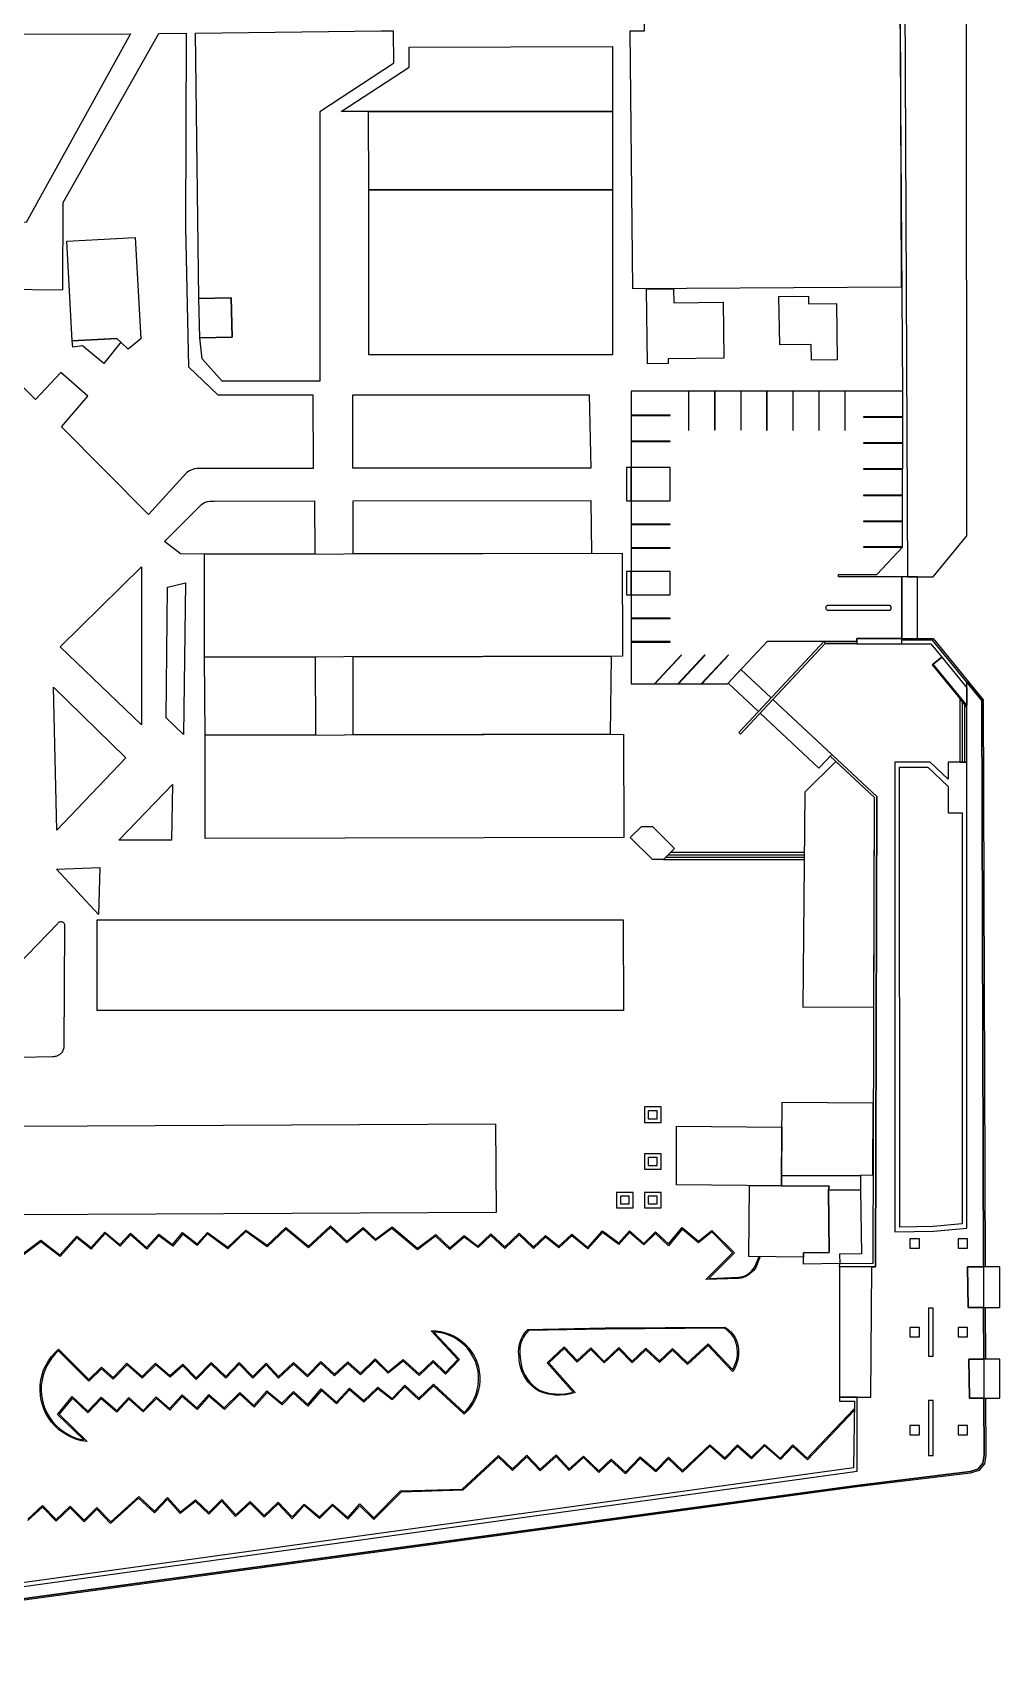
# Model space of a CAD drawing. Header units: centimetres. Extents: x 1797 to 35712, y 12309 to 53018.
# Drawn here: x 23342 to 35712, y 14093 to 34763 of the extents above; entities that cross this region are included whole.
import ezdxf

# ---------------------------------------------------------------- set-up
doc = ezdxf.new("R2010")
doc.units = ezdxf.units.CM
doc.header["$MEASUREMENT"] = 0
for name, color, linetype in [('Classrooms', 1, 'Continuous'), ('Entrance', 2, 'Continuous'), ('Furniture', 2, 'Continuous'), ('Labs', 1, 'Continuous'), ('Offices', 1, 'Continuous'), ('Stairs', 2, 'Continuous'), ('Walls', 6, 'Continuous')]:
    doc.layers.add(name, color=color, linetype=linetype)

msp = doc.modelspace()

# ---------------------------------------------------------------- linework, layer by layer
at = {"layer": 'Classrooms'}
msp.add_lwpolyline([(30888, 26790), (25545, 26778), (25543, 28094), (30885, 28105)], close=True, dxfattribs=at)
at = {"layer": 'Entrance'}
for points in [[(34462, 27014), (34662, 27014), (34662, 27804), (34462, 27804)], [(35506, 18467), (35712, 18467), (35712, 18987), (35506, 18987)], [(35511, 17307), (35712, 17307), (35712, 17807), (35511, 17807)]]:
    msp.add_lwpolyline(points, close=True, dxfattribs=at)
msp.add_lwpolyline([(33564, 25534), (32812, 26238), (32648, 26062), (33400, 25359), (33564, 25534)], dxfattribs=at)
at = {"layer": 'Furniture'}
for points in [[(30760, 33751), (27642, 33750), (27292, 33750), (28161, 34318), (28161, 34575), (30760, 34582)], [(31734, 29679), (31739, 29679), (31739, 30179), (31734, 30179)], [(32067, 29682), (32072, 29682), (32072, 30179), (32067, 30179)], [(32400, 29682), (32405, 29682), (32405, 30179), (32400, 30179)], [(32732, 29679), (32737, 29679), (32737, 30179), (32732, 30179)], [(33066, 29679), (33071, 29679), (33071, 30179), (33066, 30179)], [(33399, 29679), (33404, 29679), (33404, 30179), (33399, 30179)], [(33733, 29679), (33738, 29679), (33738, 30179), (33733, 30179)], [(30484, 29193), (29200, 29192), (27442, 29191), (27441, 30130), (28685, 30131), (30464, 30132)], [(31000, 29864), (31500, 29864), (31500, 29869), (31000, 29869)], [(33972, 29844), (34466, 29844), (34466, 29849), (33972, 29849)], [(31000, 29532), (31500, 29532), (31500, 29537), (31000, 29537)], [(33972, 29511), (34465, 29511), (34465, 29516), (33972, 29516)], [(33971, 29179), (34465, 29179), (34465, 29184), (33971, 29184)], [(26953, 28097), (25543, 28094), (25237, 28099), (25033, 28256), (25503, 28725), (25524, 28740), (25545, 28753), (25570, 28764), (25581, 28768), (25606, 28772), (25629, 28772), (25657, 28772), (25667, 28772), (26950, 28774)], [(30494, 28104), (27444, 28098), (27443, 28774), (30484, 28779)], [(33971, 28845), (34464, 28845), (34464, 28850), (33971, 28850)], [(31000, 28471), (31500, 28471), (31500, 28476), (31000, 28476)], [(33971, 28512), (34464, 28512), (34464, 28517), (33971, 28517)], [(31000, 28171), (31500, 28171), (31500, 28176), (31000, 28176)], [(33970, 28182), (34463, 28182), (34463, 28187), (33970, 28187)], [(24736, 25914), (23699, 26910), (24740, 27932)], [(25276, 25789), (25054, 26003), (25071, 27671), (25302, 27728)], [(31000, 27271), (31500, 27271), (31500, 27276), (31000, 27276)], [(31000, 26971), (31500, 26971), (31500, 26976), (31000, 26976)], [(26963, 25786), (25551, 25782), (25545, 26778), (26959, 26781)], [(30730, 25794), (27445, 25787), (27444, 26782), (30743, 26790)], [(23657, 24566), (23612, 26396), (24536, 25491)], [(35052, 25124), (35052, 24787), (35232, 24787), (35232, 19537), (34862, 19500), (34436, 19495), (34431, 25372), (34792, 25372)], [(25121, 24439), (24448, 24440), (25136, 25151)], [(31554, 24332), (31413, 24191), (31271, 24191), (30988, 24474), (31130, 24615), (31271, 24615)], [(24189, 23490), (23653, 24070), (24205, 24089)], [(31168, 20829), (31382, 20829), (31382, 21029), (31168, 21029)], [(31218, 20879), (31332, 20879), (31332, 20979), (31218, 20979)], [(31168, 20233), (31382, 20233), (31382, 20432), (31168, 20432)], [(31218, 20283), (31332, 20283), (31332, 20382), (31218, 20382)], [(30812, 19739), (31026, 19739), (31026, 19938), (30812, 19938)], [(30862, 19789), (30976, 19789), (30976, 19888), (30862, 19888)], [(31168, 19739), (31382, 19739), (31382, 19938), (31168, 19938)], [(31218, 19789), (31332, 19789), (31332, 19888), (31218, 19888)], [(34565, 19223), (34685, 19223), (34685, 19343), (34565, 19343)], [(35180, 19223), (35300, 19223), (35300, 19343), (35180, 19343)], [(34800, 17845), (34860, 17845), (34860, 18456), (34800, 18456)], [(30285, 17378), (30223, 17361), (30158, 17349), (30093, 17345), (30028, 17346), (30006, 17349), (29943, 17358), (29880, 17375), (29819, 17397), (29807, 17404), (29766, 17433), (29728, 17465), (29693, 17502), (29661, 17541), (29635, 17584), (29628, 17597), (29606, 17641), (29589, 17690), (29576, 17738), (29569, 17789), (29567, 17838), (29563, 17863), (29560, 17902), (29562, 17939), (29567, 17978), (29575, 18015), (29589, 18050), (29593, 18061), (29610, 18096), (29631, 18129), (29654, 18158), (29680, 18186), (30668, 18205), (32198, 18215), (32234, 18189), (32266, 18160), (32269, 18158), (32299, 18126), (32324, 18091), (32338, 18064), (32353, 18024), (32363, 17984), (32371, 17944), (32374, 17902), (32373, 17861), (32368, 17820), (32364, 17799), (32352, 17759), (32337, 17721), (32319, 17684), (32296, 17649), (31984, 17979), (31718, 17736), (31527, 17922), (31360, 17764), (31188, 17927), (31011, 17761), (30842, 17934), (30655, 17757), (30482, 17930), (30308, 17768), (30143, 17941), (29945, 17757)], [(29924, 17758), (30143, 17962), (30309, 17789), (30482, 17951), (30655, 17778), (30842, 17955), (31012, 17782), (31188, 17948), (31360, 17785), (31527, 17943), (31718, 17757), (31985, 18000), (32294, 17673), (32306, 17691), (32323, 17727), (32338, 17764), (32349, 17803), (32353, 17823), (32358, 17862), (32359, 17902), (32356, 17942), (32349, 17981), (32338, 18020), (32324, 18057), (32311, 18083), (32287, 18116), (32259, 18147), (32257, 18148), (32225, 18178), (32194, 18200), (30668, 18190), (29687, 18171), (29665, 18148), (29643, 18120), (29623, 18089), (29607, 18055), (29603, 18045), (29590, 18010), (29582, 17975), (29577, 17937), (29575, 17902), (29578, 17864), (29582, 17839), (29584, 17790), (29591, 17741), (29603, 17695), (29620, 17647), (29641, 17604), (29648, 17591), (29673, 17549), (29704, 17512), (29738, 17476), (29775, 17445), (29815, 17417), (29825, 17411), (29884, 17389), (29946, 17373), (30008, 17363), (30029, 17361), (30093, 17360), (30157, 17364), (30219, 17375), (30257, 17386)], [(34565, 18090), (34685, 18090), (34685, 18210), (34565, 18210)], [(35180, 18090), (35300, 18090), (35300, 18210), (35180, 18210)], [(26864, 17207), (26681, 17373), (26535, 17223), (26343, 17380), (26177, 17193), (25994, 17359), (25798, 17163), (25599, 17334), (25449, 17163), (25258, 17328), (25100, 17156), (24928, 17304), (24758, 17131), (24576, 17296), (24424, 17128), (24223, 17300), (24053, 17119), (23855, 17306), (23684, 17101), (24044, 16752), (24037, 16753), (23972, 16763), (23908, 16780), (23846, 16803), (23788, 16833), (23731, 16867), (23678, 16908), (23631, 16952), (23587, 17002), (23549, 17056), (23515, 17112), (23488, 17172), (23466, 17236), (23452, 17300), (23446, 17343), (23441, 17409), (23442, 17475), (23451, 17540), (23466, 17605), (23487, 17668), (23514, 17727), (23547, 17785), (23586, 17839), (23629, 17888), (23676, 17933), (24064, 17546), (24227, 17704), (24376, 17570), (24552, 17753), (24746, 17585), (24919, 17754), (25102, 17596), (25266, 17743), (25438, 17566), (25628, 17765), (25815, 17583), (25985, 17762), (26161, 17585), (26334, 17755), (26488, 17584), (26682, 17765), (26859, 17600), (27030, 17776), (27207, 17613), (27376, 17772), (27537, 17628), (27724, 17811), (27892, 17646), (28084, 17801), (28290, 17619), (28467, 17789), (28624, 17637), (28783, 17802), (28440, 18169), (28447, 18169), (28507, 18166), (28567, 18158), (28625, 18144), (28681, 18124), (28736, 18099), (28788, 18068), (28837, 18032), (28882, 17993), (28923, 17947), (28958, 17900), (28990, 17849), (29016, 17796), (29037, 17737), (29046, 17708), (29057, 17649), (29064, 17590), (29064, 17529), (29059, 17470), (29047, 17410), (29030, 17353), (29008, 17297), (28979, 17244), (28946, 17194), (28909, 17148), (28866, 17103), (28472, 17464), (28286, 17288), (28106, 17453), (27944, 17285), (27762, 17428), (27582, 17257), (27399, 17413), (27233, 17237), (27039, 17405)], [(26863, 17228), (27037, 17427), (27232, 17257), (27398, 17434), (27581, 17277), (27761, 17448), (27942, 17305), (28106, 17474), (28286, 17309), (28472, 17485), (28865, 17124), (28897, 17157), (28934, 17203), (28967, 17252), (28994, 17303), (29016, 17358), (29032, 17414), (29044, 17472), (29049, 17530), (29049, 17589), (29042, 17647), (29031, 17705), (29023, 17733), (29003, 17790), (28977, 17842), (28946, 17892), (28911, 17938), (28872, 17982), (28827, 18020), (28780, 18055), (28729, 18086), (28676, 18110), (28620, 18130), (28564, 18143), (28505, 18151), (28476, 18153), (28803, 17802), (28624, 17616), (28467, 17768), (28290, 17599), (28084, 17781), (27891, 17626), (27724, 17790), (27537, 17607), (27376, 17752), (27207, 17592), (27031, 17755), (26859, 17579), (26682, 17744), (26488, 17563), (26333, 17733), (26161, 17564), (25985, 17740), (25816, 17561), (25628, 17744), (25438, 17544), (25265, 17722), (25103, 17576), (24920, 17733), (24747, 17565), (24553, 17732), (24377, 17549), (24228, 17683), (24064, 17525), (23676, 17912), (23640, 17878), (23597, 17829), (23560, 17777), (23527, 17721), (23501, 17662), (23480, 17601), (23466, 17537), (23457, 17474), (23456, 17409), (23461, 17345), (23467, 17303), (23481, 17240), (23502, 17177), (23528, 17119), (23561, 17064), (23599, 17011), (23641, 16963), (23688, 16919), (23739, 16880), (23795, 16846), (23852, 16817), (23913, 16794), (23975, 16778), (23999, 16774), (23664, 17100), (23853, 17328), (24052, 17141), (24222, 17321), (24423, 17149), (24575, 17317), (24758, 17152), (24927, 17324), (25098, 17177), (25257, 17348), (25447, 17184), (25598, 17356), (25797, 17183), (25994, 17380), (26176, 17215), (26341, 17400), (26534, 17243), (26680, 17394)], [(34800, 16573), (34860, 16573), (34860, 17277), (34800, 17277)], [(34565, 16840), (34685, 16840), (34685, 16960), (34565, 16960)], [(35180, 16840), (35300, 16840), (35300, 16960), (35180, 16960)]]:
    msp.add_lwpolyline(points, close=True, dxfattribs=at)
for points in [[(33505, 27379), (34310, 27379), (34325, 27397), (34325, 27420), (34310, 27439), (33505, 27439), (33489, 27420), (33490, 27397), (33505, 27379)], [(31296, 26438), (31304, 26438), (31645, 26803), (31638, 26803), (31296, 26438)], [(31596, 26438), (31604, 26438), (31945, 26803), (31938, 26803), (31596, 26438)], [(31896, 26438), (31904, 26438), (32245, 26803), (32238, 26803), (31896, 26438)], [(35292, 19482), (35292, 25437), (35052, 25437), (35052, 25218), (34821, 25437), (34371, 25437), (34371, 19434), (34865, 19440), (35292, 19482)], [(22890, 22573), (23664, 23370), (23667, 23376), (23670, 23380), (23673, 23383), (23679, 23389), (23683, 23392), (23687, 23394), (23692, 23395), (23696, 23397), (23706, 23399), (23710, 23399), (23720, 23396), (23723, 23395), (23728, 23394), (23735, 23390), (23737, 23389), (23744, 23382), (23749, 23373), (23753, 23363), (23754, 23361), (23755, 23356), (23754, 23347), (23753, 23342), (23752, 23338), (23745, 21792), (23744, 21786), (23742, 21773), (23738, 21761), (23733, 21749), (23727, 21738), (23720, 21727), (23712, 21716), (23703, 21707), (23692, 21698), (23690, 21697), (23678, 21689), (23666, 21683), (23654, 21678), (23641, 21675), (23628, 21672), (23615, 21671), (23602, 21671), (22168, 21641)], [(23065, 19036), (23449, 19325), (23694, 19140), (23911, 19378), (24095, 19231), (24271, 19431), (24463, 19272), (24596, 19418), (24804, 19231), (24959, 19403), (25135, 19272), (25264, 19426), (25448, 19280), (25580, 19426), (25840, 19237), (26071, 19455), (26345, 19261), (26583, 19487), (26874, 19250), (27153, 19511), (27363, 19312), (27574, 19489), (27732, 19341), (27942, 19496), (28267, 19224), (28500, 19399), (28682, 19229), (28864, 19385), (29040, 19251), (29205, 19406), (29382, 19242), (29566, 19418), (29750, 19240), (29905, 19387), (30074, 19248), (30242, 19404), (30445, 19235), (30631, 19446), (30841, 19291), (30977, 19446), (31162, 19285), (31310, 19433), (31475, 19278), (31650, 19487), (31859, 19312), (32030, 19452), (32319, 19164), (31991, 18838), (32377, 18853), (32403, 18857), (32428, 18863), (32452, 18873), (32489, 18890), (32538, 18931), (32555, 18950), (32579, 18984), (32635, 19116), (32651, 19116)], [(32651, 19116), (32593, 18977), (32566, 18941), (32548, 18920), (32497, 18878), (32458, 18859), (32432, 18849), (32406, 18842), (32378, 18838), (31953, 18822), (32297, 19164), (32029, 19432), (31859, 19293), (31652, 19466), (31476, 19256), (31310, 19412), (31162, 19265), (30978, 19425), (30843, 19271), (30633, 19426), (30446, 19214), (30242, 19384), (30074, 19228), (29905, 19367), (29750, 19219), (29566, 19397), (29382, 19222), (29205, 19386), (29041, 19231), (28864, 19366), (28681, 19209), (28499, 19380), (28266, 19205), (27941, 19477), (27731, 19322), (27573, 19469), (27362, 19292), (27153, 19490), (26874, 19230), (26583, 19467), (26346, 19242), (26072, 19436), (25841, 19218), (25582, 19406), (25449, 19260), (25266, 19405), (25137, 19252), (24961, 19383), (24805, 19210), (24597, 19397), (24464, 19251), (24272, 19410), (24096, 19210), (23912, 19358), (23696, 19120), (23449, 19306), (23074, 19024)], [(23284, 15763), (23471, 15937), (23648, 15756), (23824, 15929), (24005, 15750), (24167, 15910), (24344, 15727), (24702, 16052), (24905, 15862), (25070, 16037), (25236, 15854), (25428, 16009), (25600, 15846), (25766, 16012), (25943, 15817), (26128, 15987), (26307, 15808), (26484, 15980), (26665, 15789), (26817, 15954), (27014, 15790), (27181, 15954), (27375, 15783), (27530, 15955), (27710, 15778), (28052, 16123), (28840, 16146), (29304, 16574), (29484, 16405), (29664, 16578), (29838, 16398), (30040, 16583), (30208, 16406), (30392, 16568), (30585, 16378), (30744, 16529), (30927, 16363), (31114, 16559), (31315, 16387), (31477, 16552), (31657, 16383), (32004, 16713), (32198, 16546), (32360, 16710), (32539, 16553), (32705, 16717), (32906, 16542), (33066, 16710), (33252, 16542), (33853, 17171), (33853, 17149), (33253, 16521), (33067, 16689), (32907, 16522), (32706, 16697), (32540, 16532), (32361, 16690), (32199, 16525), (32004, 16693), (31657, 16362), (31478, 16531), (31316, 16366), (31115, 16538), (30927, 16342), (30744, 16508), (30584, 16357), (30392, 16548), (30207, 16385), (30039, 16562), (29837, 16377), (29664, 16557), (29484, 16385), (29304, 16553), (28846, 16131), (28059, 16108), (27710, 15757), (27530, 15933), (27376, 15762), (27181, 15934), (27015, 15769), (26818, 15934), (26665, 15767), (26484, 15959), (26307, 15787), (26128, 15966), (25942, 15796), (25766, 15990), (25600, 15826), (25427, 15989), (25234, 15833), (25070, 16015), (24905, 15841), (24701, 16031), (24343, 15706), (24167, 15889), (24005, 15729), (23824, 15908), (23648, 15735), (23471, 15916), (23283, 15742)]]:
    msp.add_lwpolyline(points, dxfattribs=at)
at = {"layer": 'Labs'}
for points in [[(30762, 30643), (27645, 30642), (27643, 32749), (30761, 32751)], [(30906, 24474), (25553, 24462), (25551, 25782), (30903, 25795)], [(30900, 22262), (24171, 22263), (24171, 23419), (30899, 23419)], [(29273, 19682), (23181, 19650), (23175, 20782), (29266, 20814)]]:
    msp.add_lwpolyline(points, close=True, dxfattribs=at)
at = {"layer": 'Offices'}
for points in [[(24728, 30844), (24569, 30713), (24474, 30804), (24423, 30852), (23853, 30821), (23783, 32092), (24658, 32139)], [(32185, 30598), (31472, 30590), (31473, 30530), (31207, 30527), (31194, 31480), (31541, 31484), (31544, 31308), (32176, 31316)], [(25897, 30866), (25483, 30857), (25470, 31362), (25885, 31371)], [(33635, 30579), (33305, 30574), (33303, 30774), (32899, 30768), (32889, 31386), (33266, 31392), (33268, 31294), (33624, 31299)], [(24257, 30529), (23983, 30755), (23860, 30741), (23853, 30821), (24423, 30852), (24474, 30804)]]:
    msp.add_lwpolyline(points, close=True, dxfattribs=at)
at = {"layer": 'Stairs'}
for p, q in [((35232, 26213), (35232, 25437)), ((35262, 26176), (35262, 25437)), ((31443, 24221), (33214, 24221)), ((31473, 24251), (33215, 24251))]:
    msp.add_line(p, q, dxfattribs=at)
for points in [[(33334, 36248), (33338, 35124), (34439, 35116), (34450, 31505), (31022, 31487), (30988, 34783), (31172, 34783), (31183, 36267), (33225, 36248), (33334, 36248)], [(34532, 27804), (34862, 27804), (35292, 28329), (35286, 34869), (34908, 35152), (34499, 35176), (34532, 27804)], [(22950, 31479), (23732, 31470), (23735, 32590), (24958, 34746), (25308, 34751), (25301, 32272), (25340, 30487), (25712, 30129), (26928, 30130), (26934, 29190), (25592, 29189), (25552, 29189), (25515, 29189), (25485, 29189), (25451, 29189), (25417, 29184), (25383, 29173), (25353, 29157), (25318, 29136), (24826, 28602), (23713, 29723), (24050, 30112), (23706, 30417), (23382, 30070), (22944, 30513)], [(34473, 30179), (31000, 30179), (31000, 26438), (32233, 26438), (32743, 26984), (33887, 26984), (33887, 27016), (34462, 27016), (34462, 27804), (33652, 27804), (33652, 27834), (34140, 27834), (34470, 28182), (34473, 30179)], [(34140, 24995), (32812, 26238), (33482, 26954), (33887, 26954), (33887, 26949), (34832, 26949), (34971, 26779), (34850, 26680), (35202, 26249), (35202, 25437), (35052, 25437), (35052, 25218), (34821, 25437), (34371, 25437), (34371, 19434), (34868, 19440), (35292, 19482), (35292, 26457), (35482, 26225), (35506, 18987), (35301, 18985), (35308, 18467), (35506, 18467), (35511, 17807), (35317, 17807), (35324, 17307), (35511, 17307), (35514, 16578), (35498, 16476), (35432, 16400), (35333, 16371), (33885, 16193), (26224, 15153), (18564, 14114)], [(35292, 25437), (35292, 26139), (35202, 26249), (35202, 25437), (35292, 25437)], [(21314, 14636), (33890, 16375), (33890, 17321), (34064, 17321), (34075, 18987), (34124, 18987), (34140, 24995)], [(33214, 24191), (33214, 24281), (31503, 24281), (31413, 24191), (33214, 24191)], [(33663, 17321), (34064, 17321), (34075, 18987), (33665, 18987), (33663, 17321)], [(35506, 18467), (35308, 18467), (35301, 18985), (35506, 18987), (35506, 18467)], [(35511, 17307), (35324, 17307), (35317, 17807), (35511, 17807), (35511, 17307)]]:
    msp.add_lwpolyline(points, dxfattribs=at)
for points in [[(23262, 32333), (23189, 32335), (23188, 33676), (23082, 33676), (23084, 34387), (19111, 34401), (19111, 34728), (24599, 34742)], [(27017, 30303), (25768, 30303), (25513, 30590), (25483, 30857), (25897, 30866), (25885, 31371), (25470, 31362), (25428, 34752), (27805, 34782), (27955, 34783), (27960, 34365), (27017, 33749)], [(30761, 32751), (27643, 32750), (27642, 33750), (30760, 33751)], [(30940, 28774), (31000, 28774), (31000, 29202), (30940, 29202)], [(31000, 28774), (31500, 28774), (31500, 29202), (31000, 29202)], [(30940, 27574), (31000, 27574), (31000, 27874), (30940, 27874)], [(31000, 27574), (31500, 27574), (31500, 27874), (31000, 27874)], [(35292, 26386), (35292, 26165), (34862, 26690), (34971, 26779)], [(32923, 20147), (32922, 20023), (31581, 20035), (31580, 20782), (32928, 20770)]]:
    msp.add_lwpolyline(points, close=True, dxfattribs=at)
at = {"layer": 'Walls'}
for points in [[(33652, 27804), (33652, 27834), (34140, 27834), (34470, 28182), (34473, 30179), (34439, 35116), (33338, 35124), (33338, 35184), (34499, 35176), (34532, 27804), (33652, 27804)], [(33482, 26954), (33469, 26984), (32375, 25814), (32396, 25794), (33482, 26954)], [(32790, 26258), (32403, 26620), (32239, 26445), (32626, 26083), (32790, 26258)], [(32626, 26083), (32790, 26258)], [(33615, 25445), (33222, 25051), (33194, 22305), (34103, 22310), (34110, 24982), (33615, 25445)], [(34124, 18987), (33665, 18987), (33666, 19027), (34094, 19031), (34110, 24982), (33544, 25512), (33564, 25534), (34140, 24995), (34124, 18987)], [(35527, 18467), (35530, 17807), (35511, 17807), (35506, 18467), (35527, 18467)], [(18564, 14114), (33885, 16193), (35333, 16371), (35432, 16400), (35498, 16476), (35514, 16578), (35511, 17307), (35531, 17307), (35534, 16577), (35516, 16467), (35444, 16383), (35337, 16351), (33887, 16173), (18564, 14093), (18564, 14114)]]:
    msp.add_lwpolyline(points, dxfattribs=at)
for points in [[(33469, 26984), (33887, 26984), (33887, 26954), (33482, 26954)], [(33887, 26949), (34462, 26949), (34462, 27016), (33887, 27016)], [(35526, 18987), (35506, 18987), (35482, 26225), (34853, 26994), (34462, 26994), (34462, 27014), (34862, 27014), (35502, 26233)], [(34085, 20156), (33932, 20155), (32923, 20147), (32930, 21092), (34091, 21084)], [(33931, 19970), (33521, 19966), (33530, 20018), (32922, 20023), (32923, 20147), (33932, 20155)], [(33531, 19170), (33204, 19167), (33204, 19111), (32503, 19117), (32511, 20027), (32922, 20023), (33530, 20018), (33521, 19966)], [(33943, 19151), (33665, 19148), (33666, 19027), (33205, 19022), (33204, 19111), (33204, 19167), (33531, 19170), (33521, 19966), (33931, 19970)], [(33890, 16375), (33890, 17321), (33663, 17321), (33663, 17270), (33854, 17270), (33841, 16419), (21364, 14693), (21364, 14817), (21314, 14817), (21314, 14636)]]:
    msp.add_lwpolyline(points, close=True, dxfattribs=at)

doc.saveas('drawing.dxf')
